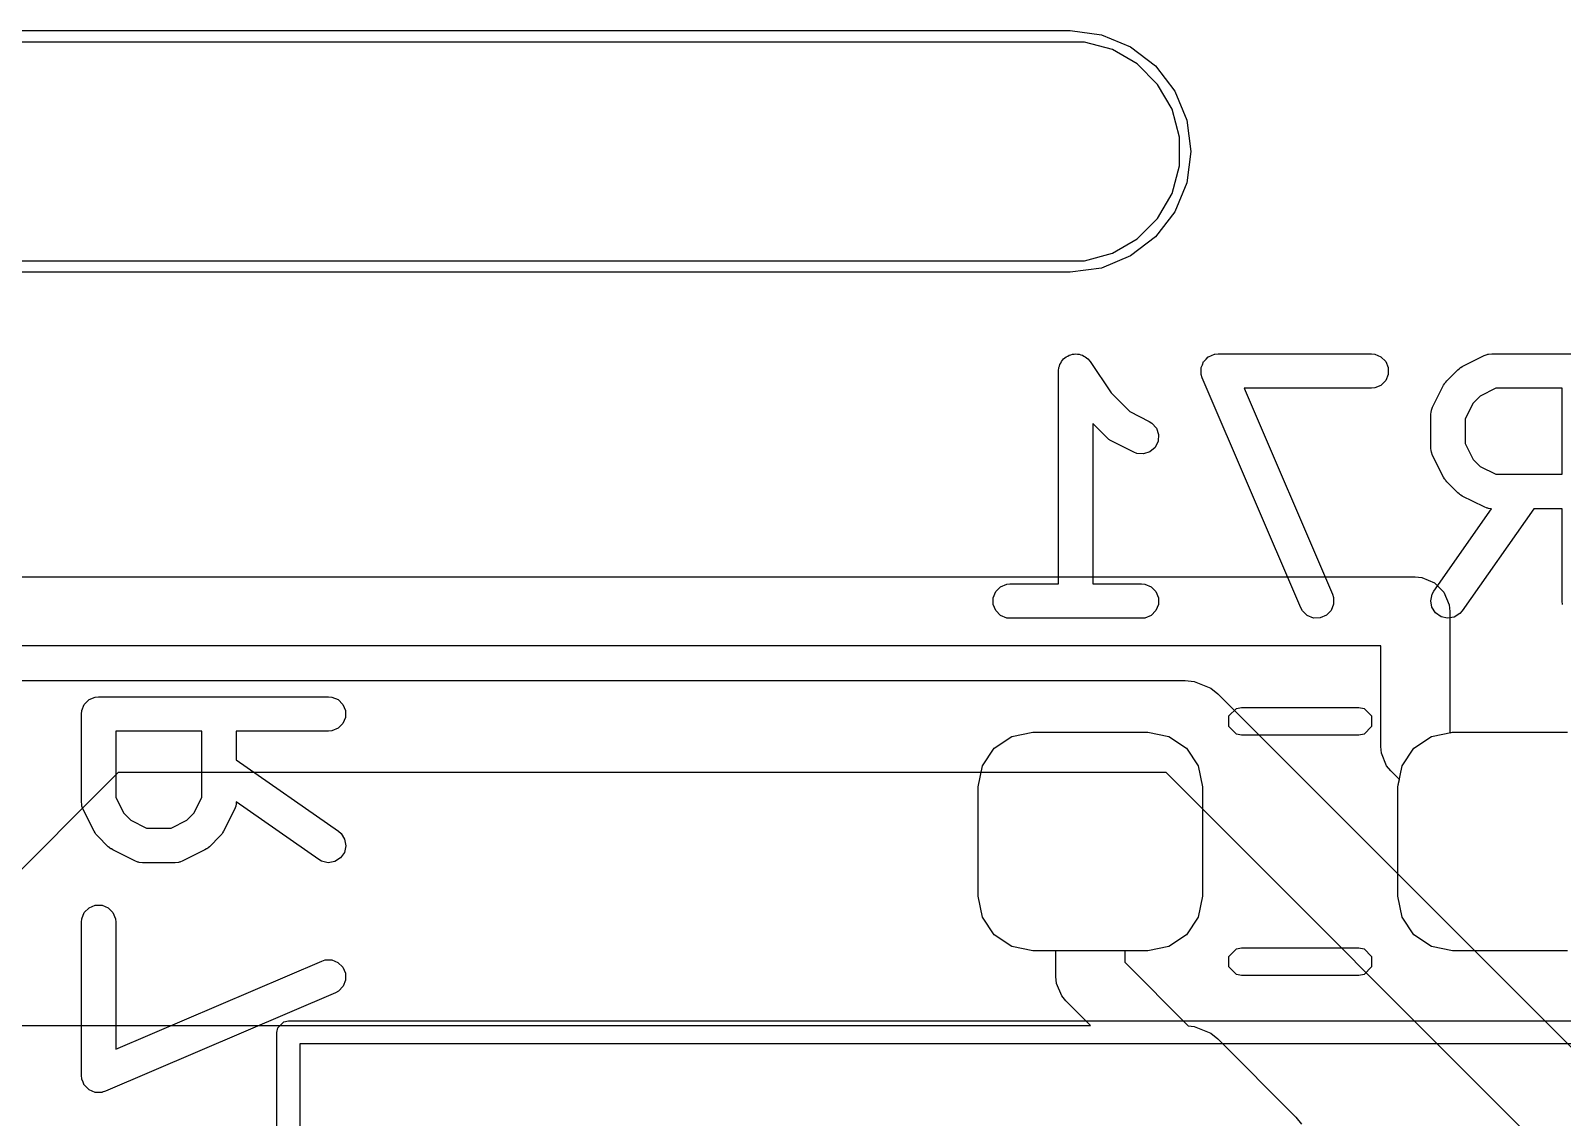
# Model space of a CAD drawing. Header units: inches. Extents: x 1.3 to 5.24, y -7.03 to -1.12.
# Drawn here: x 4.8417 to 5.1039, y -2.1141 to -1.9281 of the extents above; entities that cross this region are included whole.
import ezdxf

# ---------------------------------------------------------------- set-up
doc = ezdxf.new("R2010")
doc.units = ezdxf.units.IN
doc.header["$MEASUREMENT"] = 0
for name, color, linetype, true_color in [('B.Cu', 153, 'CONTINUOUS', 0x4d7fc4), ('B.Mask', 4, 'CONTINUOUS', 0x02ffee), ('B.Paste', 132, 'CONTINUOUS', 0x00c2c2), ('B.Silkscreen', 31, 'CONTINUOUS', 0xe8b2a7), ('Edge.Cuts', 254, 'CONTINUOUS', 0xd0d2cd), ('F.Cu', 13, 'CONTINUOUS', 0xc83434), ('F.Mask', 201, 'CONTINUOUS', 0xd864ff), ('F.Paste', 253, 'CONTINUOUS', 0xb4a09a), ('F.Silkscreen', 41, 'CONTINUOUS', 0xf2eda1), ('In1.Cu', 91, 'CONTINUOUS', 0x7fc87f), ('In2.Cu', 33, 'CONTINUOUS', 0xce7d2c)]:
    doc.layers.add(name, color=color, linetype=linetype, true_color=true_color)

msp = doc.modelspace()

# ---------------------------------------------------------------- linework, layer by layer
at = {"layer": 'B.Cu', "linetype": 'CONTINUOUS'}
for p, q in [((4.38976, -1.92815), (5.01969, -1.92815)), ((5.01969, -1.92815), (5.02503, -1.92885)), ((5.02503, -1.92885), (5.03002, -1.93092)), ((5.01969, -1.93012), (4.38976, -1.93012)), ((5.02215, -1.93012), (5.01969, -1.93012)), ((5.0269, -1.93139), (5.02215, -1.93012)), ((5.03117, -1.93385), (5.0269, -1.93139)), ((5.03002, -1.93092), (5.0343, -1.9342)), ((5.03465, -1.93734), (5.03117, -1.93385)), ((5.0343, -1.9342), (5.03759, -1.93848)), ((5.03711, -1.9416), (5.03465, -1.93734)), ((5.03759, -1.93848), (5.03965, -1.94347)), ((5.03839, -1.94636), (5.03711, -1.9416)), ((5.03965, -1.94347), (5.04035, -1.94882)), ((5.03839, -1.95128), (5.03839, -1.94636)), ((5.04035, -1.94882), (5.03965, -1.95417)), ((5.03711, -1.95604), (5.03839, -1.95128)), ((5.03465, -1.9603), (5.03711, -1.95604)), ((5.03965, -1.95417), (5.03759, -1.95915)), ((5.03117, -1.96378), (5.03465, -1.9603)), ((5.03759, -1.95915), (5.0343, -1.96343)), ((5.0269, -1.96625), (5.03117, -1.96378)), ((5.0343, -1.96343), (5.03002, -1.96672)), ((5.02215, -1.96752), (5.0269, -1.96625)), ((5.03002, -1.96672), (5.02503, -1.96878)), ((4.38976, -1.96752), (5.01969, -1.96752)), ((5.01969, -1.96752), (5.02215, -1.96752)), ((5.02503, -1.96878), (5.01969, -1.96949)), ((5.01969, -1.96949), (4.38976, -1.96949)), ((4.72441, -2.02165), (5.07874, -2.02165)), ((5.07874, -2.02165), (5.07989, -2.02177)), ((5.07989, -2.02177), (5.08202, -2.02265)), ((5.08202, -2.02265), (5.08365, -2.02428)), ((5.08365, -2.02428), (5.08453, -2.02641)), ((5.08453, -2.02641), (5.08465, -2.02756)), ((5.08465, -2.02756), (5.08465, -2.04824)), ((5.07283, -2.03346), (4.72686, -2.03346)), ((5.07283, -2.05069), (5.07283, -2.03346)), ((5.00668, -2.05097), (5.00971, -2.04894)), ((5.00971, -2.04894), (5.01329, -2.04823)), ((5.01329, -2.04823), (5.03297, -2.04823)), ((5.03297, -2.04823), (5.03655, -2.04894)), ((5.03655, -2.04894), (5.03958, -2.05097)), ((5.07295, -2.05184), (5.07283, -2.05069)), ((5.08465, -2.04824), (5.08472, -2.04831)), ((5.08472, -2.04831), (5.08514, -2.04823)), ((5.08514, -2.04823), (5.10482, -2.04823)), ((5.00465, -2.054), (5.00668, -2.05097)), ((5.03958, -2.05097), (5.04161, -2.054)), ((5.07383, -2.05397), (5.07295, -2.05184)), ((5.00394, -2.05758), (5.00465, -2.054)), ((5.04161, -2.054), (5.04232, -2.05758)), ((5.07456, -2.05486), (5.07383, -2.05397)), ((5.07603, -2.05634), (5.07456, -2.05486)), ((5.00394, -2.07628), (5.00394, -2.05758)), ((5.04232, -2.05758), (5.04232, -2.07628)), ((5.07579, -2.05758), (5.07603, -2.05634)), ((5.07579, -2.07628), (5.07579, -2.05758)), ((5.00465, -2.07986), (5.00394, -2.07628)), ((5.04232, -2.07628), (5.04161, -2.07986)), ((5.0765, -2.07986), (5.07579, -2.07628)), ((5.00668, -2.08289), (5.00465, -2.07986)), ((5.04161, -2.07986), (5.03958, -2.08289)), ((5.07853, -2.08289), (5.0765, -2.07986)), ((5.00971, -2.08492), (5.00668, -2.08289)), ((5.03958, -2.08289), (5.03655, -2.08492)), ((5.08156, -2.08492), (5.07853, -2.08289)), ((5.01329, -2.08563), (5.00971, -2.08492)), ((5.01722, -2.08563), (5.01329, -2.08563)), ((5.01722, -2.09006), (5.01722, -2.08563)), ((5.03297, -2.08563), (5.02904, -2.08563)), ((5.02904, -2.08563), (5.02904, -2.08761)), ((5.03655, -2.08492), (5.03297, -2.08563)), ((5.08514, -2.08563), (5.08156, -2.08492)), ((5.10482, -2.08563), (5.08514, -2.08563)), ((5.02904, -2.08761), (5.0399, -2.09848)), ((5.01734, -2.09121), (5.01722, -2.09006)), ((5.01822, -2.09334), (5.01734, -2.09121)), ((5.01895, -2.09423), (5.01822, -2.09334)), ((5.02314, -2.09843), (5.01895, -2.09423)), ((4.73925, -2.09843), (5.02314, -2.09843)), ((5.0399, -2.09848), (5.04091, -2.09858)), ((5.04091, -2.09858), (5.04374, -2.09975)), ((5.04374, -2.09975), (5.04494, -2.10073)), ((5.04494, -2.10073), (5.05832, -2.11412)), ((5.05832, -2.11412), (5.0593, -2.11531))]:
    msp.add_line(p, q, dxfattribs=at)
at = {"layer": 'B.Mask', "linetype": 'CONTINUOUS'}
for p, q in [((4.38976, -1.92815), (5.01969, -1.92815)), ((5.01969, -1.92815), (5.02503, -1.92885)), ((5.02503, -1.92885), (5.03002, -1.93092)), ((5.01969, -1.93012), (4.38976, -1.93012)), ((5.02215, -1.93012), (5.01969, -1.93012)), ((5.0269, -1.93139), (5.02215, -1.93012)), ((5.03117, -1.93385), (5.0269, -1.93139)), ((5.03002, -1.93092), (5.0343, -1.9342)), ((5.03465, -1.93734), (5.03117, -1.93385)), ((5.0343, -1.9342), (5.03759, -1.93848)), ((5.03711, -1.9416), (5.03465, -1.93734)), ((5.03759, -1.93848), (5.03965, -1.94347)), ((5.03839, -1.94636), (5.03711, -1.9416)), ((5.03965, -1.94347), (5.04035, -1.94882)), ((5.03839, -1.95128), (5.03839, -1.94636)), ((5.04035, -1.94882), (5.03965, -1.95417)), ((5.03711, -1.95604), (5.03839, -1.95128)), ((5.03465, -1.9603), (5.03711, -1.95604)), ((5.03965, -1.95417), (5.03759, -1.95915)), ((5.03117, -1.96378), (5.03465, -1.9603)), ((5.03759, -1.95915), (5.0343, -1.96343)), ((5.0269, -1.96625), (5.03117, -1.96378)), ((5.0343, -1.96343), (5.03002, -1.96672)), ((5.02215, -1.96752), (5.0269, -1.96625)), ((5.03002, -1.96672), (5.02503, -1.96878)), ((4.38976, -1.96752), (5.01969, -1.96752)), ((5.01969, -1.96752), (5.02215, -1.96752)), ((5.02503, -1.96878), (5.01969, -1.96949)), ((5.01969, -1.96949), (4.38976, -1.96949)), ((5.00668, -2.05097), (5.00971, -2.04894)), ((5.00971, -2.04894), (5.01329, -2.04823)), ((5.01329, -2.04823), (5.03297, -2.04823)), ((5.03297, -2.04823), (5.03655, -2.04894)), ((5.03655, -2.04894), (5.03958, -2.05097)), ((5.07853, -2.05097), (5.08156, -2.04894)), ((5.08156, -2.04894), (5.08514, -2.04823)), ((5.08514, -2.04823), (5.10482, -2.04823)), ((5.00465, -2.054), (5.00668, -2.05097)), ((5.03958, -2.05097), (5.04161, -2.054)), ((5.0765, -2.054), (5.07853, -2.05097)), ((5.00394, -2.05758), (5.00465, -2.054)), ((5.04161, -2.054), (5.04232, -2.05758)), ((5.07579, -2.05758), (5.0765, -2.054)), ((5.00394, -2.07628), (5.00394, -2.05758)), ((5.04232, -2.05758), (5.04232, -2.07628)), ((5.07579, -2.07628), (5.07579, -2.05758)), ((5.00465, -2.07986), (5.00394, -2.07628)), ((5.04232, -2.07628), (5.04161, -2.07986)), ((5.0765, -2.07986), (5.07579, -2.07628)), ((5.00668, -2.08289), (5.00465, -2.07986)), ((5.04161, -2.07986), (5.03958, -2.08289)), ((5.07853, -2.08289), (5.0765, -2.07986)), ((5.00971, -2.08492), (5.00668, -2.08289)), ((5.03958, -2.08289), (5.03655, -2.08492)), ((5.08156, -2.08492), (5.07853, -2.08289)), ((5.01329, -2.08563), (5.00971, -2.08492)), ((5.03297, -2.08563), (5.01329, -2.08563)), ((5.03655, -2.08492), (5.03297, -2.08563)), ((5.08514, -2.08563), (5.08156, -2.08492)), ((5.10482, -2.08563), (5.08514, -2.08563))]:
    msp.add_line(p, q, dxfattribs=at)
at = {"layer": 'B.Paste', "linetype": 'CONTINUOUS'}
for p, q in [((4.38976, -1.92815), (5.01969, -1.92815)), ((5.01969, -1.92815), (5.02503, -1.92885)), ((5.02503, -1.92885), (5.03002, -1.93092)), ((5.01969, -1.93012), (4.38976, -1.93012)), ((5.02215, -1.93012), (5.01969, -1.93012)), ((5.0269, -1.93139), (5.02215, -1.93012)), ((5.03117, -1.93385), (5.0269, -1.93139)), ((5.03002, -1.93092), (5.0343, -1.9342)), ((5.03465, -1.93734), (5.03117, -1.93385)), ((5.0343, -1.9342), (5.03759, -1.93848)), ((5.03711, -1.9416), (5.03465, -1.93734)), ((5.03759, -1.93848), (5.03965, -1.94347)), ((5.03839, -1.94636), (5.03711, -1.9416)), ((5.03965, -1.94347), (5.04035, -1.94882)), ((5.03839, -1.95128), (5.03839, -1.94636)), ((5.04035, -1.94882), (5.03965, -1.95417)), ((5.03711, -1.95604), (5.03839, -1.95128)), ((5.03465, -1.9603), (5.03711, -1.95604)), ((5.03965, -1.95417), (5.03759, -1.95915)), ((5.03117, -1.96378), (5.03465, -1.9603)), ((5.03759, -1.95915), (5.0343, -1.96343)), ((5.0269, -1.96625), (5.03117, -1.96378)), ((5.0343, -1.96343), (5.03002, -1.96672)), ((5.02215, -1.96752), (5.0269, -1.96625)), ((5.03002, -1.96672), (5.02503, -1.96878)), ((4.38976, -1.96752), (5.01969, -1.96752)), ((5.01969, -1.96752), (5.02215, -1.96752)), ((5.02503, -1.96878), (5.01969, -1.96949)), ((5.01969, -1.96949), (4.38976, -1.96949)), ((5.00668, -2.05097), (5.00971, -2.04894)), ((5.00971, -2.04894), (5.01329, -2.04823)), ((5.01329, -2.04823), (5.03297, -2.04823)), ((5.03297, -2.04823), (5.03655, -2.04894)), ((5.03655, -2.04894), (5.03958, -2.05097)), ((5.07853, -2.05097), (5.08156, -2.04894)), ((5.08156, -2.04894), (5.08514, -2.04823)), ((5.08514, -2.04823), (5.10482, -2.04823)), ((5.00465, -2.054), (5.00668, -2.05097)), ((5.03958, -2.05097), (5.04161, -2.054)), ((5.0765, -2.054), (5.07853, -2.05097)), ((5.00394, -2.05758), (5.00465, -2.054)), ((5.04161, -2.054), (5.04232, -2.05758)), ((5.07579, -2.05758), (5.0765, -2.054)), ((5.00394, -2.07628), (5.00394, -2.05758)), ((5.04232, -2.05758), (5.04232, -2.07628)), ((5.07579, -2.07628), (5.07579, -2.05758)), ((5.00465, -2.07986), (5.00394, -2.07628)), ((5.04232, -2.07628), (5.04161, -2.07986)), ((5.0765, -2.07986), (5.07579, -2.07628)), ((5.00668, -2.08289), (5.00465, -2.07986)), ((5.04161, -2.07986), (5.03958, -2.08289)), ((5.07853, -2.08289), (5.0765, -2.07986)), ((5.00971, -2.08492), (5.00668, -2.08289)), ((5.03958, -2.08289), (5.03655, -2.08492)), ((5.08156, -2.08492), (5.07853, -2.08289)), ((5.01329, -2.08563), (5.00971, -2.08492)), ((5.03297, -2.08563), (5.01329, -2.08563)), ((5.03655, -2.08492), (5.03297, -2.08563)), ((5.08514, -2.08563), (5.08156, -2.08492)), ((5.10482, -2.08563), (5.08514, -2.08563))]:
    msp.add_line(p, q, dxfattribs=at)
at = {"layer": 'B.Silkscreen', "linetype": 'CONTINUOUS'}
for p, q in [((4.38976, -1.92815), (5.01969, -1.92815)), ((5.01969, -1.92815), (5.02503, -1.92885)), ((5.02503, -1.92885), (5.03002, -1.93092)), ((5.01969, -1.93012), (4.38976, -1.93012)), ((5.02215, -1.93012), (5.01969, -1.93012)), ((5.0269, -1.93139), (5.02215, -1.93012)), ((5.03117, -1.93385), (5.0269, -1.93139)), ((5.03002, -1.93092), (5.0343, -1.9342)), ((5.03465, -1.93734), (5.03117, -1.93385)), ((5.0343, -1.9342), (5.03759, -1.93848)), ((5.03711, -1.9416), (5.03465, -1.93734)), ((5.03759, -1.93848), (5.03965, -1.94347)), ((5.03839, -1.94636), (5.03711, -1.9416)), ((5.03965, -1.94347), (5.04035, -1.94882)), ((5.03839, -1.95128), (5.03839, -1.94636)), ((5.04035, -1.94882), (5.03965, -1.95417)), ((5.03711, -1.95604), (5.03839, -1.95128)), ((5.03465, -1.9603), (5.03711, -1.95604)), ((5.03965, -1.95417), (5.03759, -1.95915)), ((5.03117, -1.96378), (5.03465, -1.9603)), ((5.03759, -1.95915), (5.0343, -1.96343)), ((5.0269, -1.96625), (5.03117, -1.96378)), ((5.0343, -1.96343), (5.03002, -1.96672)), ((5.02215, -1.96752), (5.0269, -1.96625)), ((5.03002, -1.96672), (5.02503, -1.96878)), ((4.38976, -1.96752), (5.01969, -1.96752)), ((5.01969, -1.96752), (5.02215, -1.96752)), ((5.02503, -1.96878), (5.01969, -1.96949)), ((5.01969, -1.96949), (4.38976, -1.96949)), ((5.0179, -1.98528), (5.01806, -1.98504)), ((5.01806, -1.98504), (5.01817, -1.98477)), ((5.01817, -1.98477), (5.01837, -1.98456)), ((5.01837, -1.98456), (5.01854, -1.98432)), ((5.01854, -1.98432), (5.01878, -1.98416)), ((5.01878, -1.98416), (5.01898, -1.98396)), ((5.01898, -1.98396), (5.01925, -1.98384)), ((5.01925, -1.98384), (5.0195, -1.98368)), ((5.0195, -1.98368), (5.01978, -1.98362)), ((5.01978, -1.98362), (5.02005, -1.98351)), ((5.02005, -1.98351), (5.02034, -1.98351)), ((5.02034, -1.98351), (5.02063, -1.98346)), ((5.02063, -1.98346), (5.02091, -1.98351)), ((5.02091, -1.98351), (5.0212, -1.98351)), ((5.0212, -1.98351), (5.02147, -1.98363)), ((5.02147, -1.98363), (5.02176, -1.98368)), ((5.02176, -1.98368), (5.022, -1.98384)), ((5.022, -1.98384), (5.02226, -1.98396)), ((5.02226, -1.98396), (5.02247, -1.98416)), ((5.02247, -1.98416), (5.02271, -1.98432)), ((5.02271, -1.98432), (5.02308, -1.98477)), ((5.02308, -1.98477), (5.02308, -1.98477)), ((5.02308, -1.98477), (5.02308, -1.98477)), ((5.02308, -1.98477), (5.02308, -1.98477)), ((5.02308, -1.98477), (5.02667, -1.99015)), ((5.04231, -1.98532), (5.04252, -1.9848)), ((5.04252, -1.9848), (5.04253, -1.98479)), ((5.04253, -1.98479), (5.04254, -1.98477)), ((5.04254, -1.98477), (5.04293, -1.98438)), ((5.04293, -1.98438), (5.04332, -1.98398)), ((5.04332, -1.98398), (5.04334, -1.98397)), ((5.04334, -1.98397), (5.04335, -1.98396)), ((5.04335, -1.98396), (5.04387, -1.98374)), ((5.04387, -1.98374), (5.04438, -1.98352)), ((5.04438, -1.98352), (5.0444, -1.98352)), ((5.0444, -1.98352), (5.04442, -1.98351)), ((5.04442, -1.98351), (5.04499, -1.98346)), ((5.04499, -1.98346), (5.07124, -1.98346)), ((5.07124, -1.98346), (5.07182, -1.98351)), ((5.07182, -1.98351), (5.07288, -1.98396)), ((5.07288, -1.98396), (5.0737, -1.98477)), ((5.0737, -1.98477), (5.07414, -1.98583)), ((5.08679, -1.98564), (5.09054, -1.98377)), ((5.09054, -1.98377), (5.09108, -1.98356)), ((5.09108, -1.98356), (5.09119, -1.98355)), ((5.09119, -1.98355), (5.09129, -1.98351)), ((5.09129, -1.98351), (5.09186, -1.98346)), ((5.09186, -1.98346), (5.10686, -1.98346)), ((5.01767, -1.9864), (5.01773, -1.98583)), ((5.01767, -1.98641), (5.01767, -1.9864)), ((5.01767, -2.02283), (5.01767, -1.98641)), ((5.01767, -1.98641), (5.01767, -1.98641)), ((5.01767, -1.98641), (5.01767, -1.98641)), ((5.01773, -1.98583), (5.01784, -1.98556)), ((5.01784, -1.98556), (5.0179, -1.98528)), ((5.04209, -1.98587), (5.0421, -1.98585)), ((5.0421, -1.98643), (5.04209, -1.98587)), ((5.0421, -1.98583), (5.04231, -1.98532)), ((5.0421, -1.98585), (5.0421, -1.98583)), ((5.0421, -1.98699), (5.0421, -1.98643)), ((5.04211, -1.987), (5.0421, -1.98699)), ((5.04211, -1.98702), (5.04211, -1.987)), ((5.04228, -1.98757), (5.04211, -1.98702)), ((5.05915, -2.02694), (5.04228, -1.98757)), ((5.07414, -1.98699), (5.0737, -1.98805)), ((5.07414, -1.98583), (5.07414, -1.98699)), ((5.08415, -1.98807), (5.08603, -1.9862)), ((5.08603, -1.9862), (5.08625, -1.98601)), ((5.08625, -1.98601), (5.0863, -1.98595)), ((5.0863, -1.98595), (5.08639, -1.9859)), ((5.08639, -1.9859), (5.08647, -1.98583)), ((5.08647, -1.98583), (5.08655, -1.9858)), ((5.08655, -1.9858), (5.08679, -1.98564)), ((5.02667, -1.99015), (5.02987, -1.99336)), ((5.07124, -1.98936), (5.04947, -1.98936)), ((5.04947, -1.98936), (5.06458, -2.02462)), ((5.07182, -1.98931), (5.07124, -1.98936)), ((5.07288, -1.98887), (5.07182, -1.98931)), ((5.0737, -1.98805), (5.07288, -1.98887)), ((5.08172, -1.99259), (5.0836, -1.98884)), ((5.0836, -1.98884), (5.08375, -1.98859)), ((5.08375, -1.98859), (5.08378, -1.98852)), ((5.08378, -1.98852), (5.08385, -1.98844)), ((5.08385, -1.98844), (5.08391, -1.98835)), ((5.08391, -1.98835), (5.08397, -1.9883)), ((5.08397, -1.9883), (5.08415, -1.98807)), ((5.09256, -1.98936), (5.08986, -1.99071)), ((5.10391, -1.98936), (5.09256, -1.98936)), ((5.10391, -2.00408), (5.10391, -1.98936)), ((5.08152, -1.99313), (5.08172, -1.99259)), ((5.08867, -1.99191), (5.08732, -1.99461)), ((5.08986, -1.99071), (5.08867, -1.99191)), ((5.02603, -1.99787), (5.02358, -1.99541)), ((5.02358, -1.99541), (5.02358, -2.02283)), ((5.02987, -1.99336), (5.03319, -1.99502)), ((5.03319, -1.99502), (5.03368, -1.99533)), ((5.03368, -1.99533), (5.03444, -1.9962)), ((5.08141, -1.99391), (5.08147, -1.99333)), ((5.08141, -1.99953), (5.08141, -1.99391)), ((5.08147, -1.99333), (5.08151, -1.99324)), ((5.08151, -1.99324), (5.08152, -1.99313)), ((5.08732, -1.99461), (5.08732, -1.99884)), ((5.02626, -1.99806), (5.02603, -1.99787)), ((5.02631, -1.99812), (5.02626, -1.99806)), ((5.0264, -1.99817), (5.02631, -1.99812)), ((5.02648, -1.99824), (5.0264, -1.99817)), ((5.02655, -1.99827), (5.02648, -1.99824)), ((5.03444, -1.9962), (5.0348, -1.99729)), ((5.0348, -1.99729), (5.03472, -1.99844)), ((5.0268, -1.99843), (5.02655, -1.99827)), ((5.03055, -2.0003), (5.0268, -1.99843)), ((5.03109, -2.00051), (5.03055, -2.0003)), ((5.03224, -2.00059), (5.03109, -2.00051)), ((5.03333, -2.00022), (5.03224, -2.00059)), ((5.0342, -1.99947), (5.03333, -2.00022)), ((5.03472, -1.99844), (5.0342, -1.99947)), ((5.08147, -2.00011), (5.08141, -1.99953)), ((5.08151, -2.00021), (5.08147, -2.00011)), ((5.08152, -2.00031), (5.08151, -2.00021)), ((5.08172, -2.00085), (5.08152, -2.00031)), ((5.0836, -2.0046), (5.08172, -2.00085)), ((5.08732, -1.99884), (5.08867, -2.00153)), ((5.08867, -2.00153), (5.08986, -2.00273)), ((5.08986, -2.00273), (5.09256, -2.00408)), ((5.08375, -2.00485), (5.0836, -2.0046)), ((5.08378, -2.00492), (5.08375, -2.00485)), ((5.08385, -2.005), (5.08378, -2.00492)), ((5.08391, -2.00509), (5.08385, -2.005)), ((5.08397, -2.00514), (5.08391, -2.00509)), ((5.08415, -2.00537), (5.08397, -2.00514)), ((5.08603, -2.00725), (5.08415, -2.00537)), ((5.09256, -2.00408), (5.10391, -2.00408)), ((5.08625, -2.00743), (5.08603, -2.00725)), ((5.0863, -2.00749), (5.08625, -2.00743)), ((5.08639, -2.00755), (5.0863, -2.00749)), ((5.08647, -2.00761), (5.08639, -2.00755)), ((5.08655, -2.00764), (5.08647, -2.00761)), ((5.08679, -2.0078), (5.08655, -2.00764)), ((5.09054, -2.00967), (5.08679, -2.0078)), ((5.08195, -2.02409), (5.09182, -2.00998)), ((5.09903, -2.00999), (5.08678, -2.02747)), ((5.09108, -2.00988), (5.09054, -2.00967)), ((5.09119, -2.00989), (5.09108, -2.00988)), ((5.09129, -2.00993), (5.09119, -2.00989)), ((5.09182, -2.00998), (5.09129, -2.00993)), ((5.10391, -2.00999), (5.09903, -2.00999)), ((5.10391, -2.02578), (5.10391, -2.00999)), ((5.00648, -2.0252), (5.00692, -2.02414)), ((5.00692, -2.02414), (5.00773, -2.02333)), ((5.00773, -2.02333), (5.0088, -2.02288)), ((5.0088, -2.02288), (5.00937, -2.02283)), ((5.00937, -2.02283), (5.01767, -2.02283)), ((5.02358, -2.02283), (5.03187, -2.02283)), ((5.03187, -2.02283), (5.03245, -2.02288)), ((5.03245, -2.02288), (5.03351, -2.02333)), ((5.03351, -2.02333), (5.03433, -2.02414)), ((5.03433, -2.02414), (5.03477, -2.0252)), ((5.08166, -2.02459), (5.08195, -2.02409)), ((5.00648, -2.02636), (5.00648, -2.0252)), ((5.00692, -2.02742), (5.00648, -2.02636)), ((5.03477, -2.02636), (5.03433, -2.02742)), ((5.03477, -2.0252), (5.03477, -2.02636)), ((5.05943, -2.02745), (5.05915, -2.02694)), ((5.06477, -2.02632), (5.06434, -2.02739)), ((5.06458, -2.02462), (5.06476, -2.02517)), ((5.06476, -2.02517), (5.06477, -2.02632)), ((5.08141, -2.02572), (5.08166, -2.02459)), ((5.08161, -2.02685), (5.08141, -2.02572)), ((5.08223, -2.02782), (5.08161, -2.02685)), ((5.10397, -2.02636), (5.10391, -2.02578)), ((5.00773, -2.02824), (5.00692, -2.02742)), ((5.0088, -2.02868), (5.00773, -2.02824)), ((5.00937, -2.02873), (5.0088, -2.02868)), ((5.03187, -2.02873), (5.00937, -2.02873)), ((5.03245, -2.02868), (5.03187, -2.02873)), ((5.03351, -2.02824), (5.03245, -2.02868)), ((5.03433, -2.02742), (5.03351, -2.02824)), ((5.06026, -2.02826), (5.05943, -2.02745)), ((5.06133, -2.02868), (5.06026, -2.02826)), ((5.06248, -2.02867), (5.06133, -2.02868)), ((5.06354, -2.02822), (5.06248, -2.02867)), ((5.06434, -2.02739), (5.06354, -2.02822)), ((5.08318, -2.02848), (5.08223, -2.02782)), ((5.0843, -2.02873), (5.08318, -2.02848)), ((5.08543, -2.02853), (5.0843, -2.02873)), ((5.08641, -2.02791), (5.08543, -2.02853)), ((5.08678, -2.02747), (5.08641, -2.02791)), ((4.85088, -2.04347), (4.8517, -2.04265)), ((4.8517, -2.04265), (4.85276, -2.04221)), ((4.85276, -2.04221), (4.85334, -2.04215)), ((4.85334, -2.04215), (4.89271, -2.04215)), ((4.89271, -2.04215), (4.89329, -2.04221)), ((4.89329, -2.04221), (4.89435, -2.04265)), ((4.89435, -2.04265), (4.89516, -2.04347)), ((4.85039, -2.04511), (4.85044, -2.04453)), ((4.85039, -2.0601), (4.85039, -2.04511)), ((4.85044, -2.04453), (4.85088, -2.04347)), ((4.89516, -2.04347), (4.89561, -2.04453)), ((4.89561, -2.04453), (4.89561, -2.04568)), ((5.04684, -2.04545), (5.04812, -2.04418)), ((5.04684, -2.04726), (5.04684, -2.04545)), ((5.04812, -2.04418), (5.04903, -2.044)), ((5.04903, -2.044), (5.06908, -2.044)), ((5.06908, -2.044), (5.06999, -2.04418)), ((5.06999, -2.04418), (5.07127, -2.04545)), ((5.07127, -2.04545), (5.07127, -2.04726)), ((4.87101, -2.04806), (4.85629, -2.04806)), ((4.85629, -2.04806), (4.85629, -2.05941)), ((4.87101, -2.05941), (4.87101, -2.04806)), ((4.89271, -2.04806), (4.87691, -2.04806)), ((4.87691, -2.04806), (4.87691, -2.05294)), ((4.89329, -2.048), (4.89271, -2.04806)), ((4.89435, -2.04756), (4.89329, -2.048)), ((4.89516, -2.04675), (4.89435, -2.04756)), ((4.89561, -2.04568), (4.89516, -2.04675)), ((5.04812, -2.04854), (5.04684, -2.04726)), ((5.07127, -2.04726), (5.06999, -2.04854)), ((5.04903, -2.04872), (5.04812, -2.04854)), ((5.06908, -2.04872), (5.04903, -2.04872)), ((5.06999, -2.04854), (5.06908, -2.04872)), ((4.87691, -2.05294), (4.8944, -2.06519)), ((4.85044, -2.06068), (4.85039, -2.0601)), ((4.85048, -2.06078), (4.85044, -2.06068)), ((4.85049, -2.06088), (4.85048, -2.06078)), ((4.8507, -2.06143), (4.85049, -2.06088)), ((4.85629, -2.05941), (4.85764, -2.06211)), ((4.86966, -2.06211), (4.87101, -2.05941)), ((4.87681, -2.06088), (4.8766, -2.06143)), ((4.87682, -2.06078), (4.87681, -2.06088)), ((4.87686, -2.06068), (4.87682, -2.06078)), ((4.87691, -2.06015), (4.87686, -2.06068)), ((4.89102, -2.07002), (4.87691, -2.06015)), ((4.85257, -2.06517), (4.8507, -2.06143)), ((4.85764, -2.06211), (4.85884, -2.0633)), ((4.85884, -2.0633), (4.86154, -2.06465)), ((4.86577, -2.06465), (4.86846, -2.0633)), ((4.86846, -2.0633), (4.86966, -2.06211)), ((4.8766, -2.06143), (4.87473, -2.06517)), ((4.85273, -2.06542), (4.85257, -2.06517)), ((4.85276, -2.06549), (4.85273, -2.06542)), ((4.85283, -2.06558), (4.85276, -2.06549)), ((4.85288, -2.06566), (4.85283, -2.06558)), ((4.85294, -2.06572), (4.85288, -2.06566)), ((4.85313, -2.06594), (4.85294, -2.06572)), ((4.855, -2.06782), (4.85313, -2.06594)), ((4.86154, -2.06465), (4.86577, -2.06465)), ((4.87417, -2.06594), (4.8723, -2.06782)), ((4.87436, -2.06572), (4.87417, -2.06594)), ((4.87442, -2.06566), (4.87436, -2.06572)), ((4.87448, -2.06558), (4.87442, -2.06566)), ((4.87454, -2.06549), (4.87448, -2.06558)), ((4.87457, -2.06542), (4.87454, -2.06549)), ((4.87473, -2.06517), (4.87457, -2.06542)), ((4.8944, -2.06519), (4.89484, -2.06556)), ((4.89484, -2.06556), (4.89546, -2.06653)), ((4.85523, -2.068), (4.855, -2.06782)), ((4.85528, -2.06806), (4.85523, -2.068)), ((4.85537, -2.06812), (4.85528, -2.06806)), ((4.85545, -2.06818), (4.85537, -2.06812)), ((4.85552, -2.06821), (4.85545, -2.06818)), ((4.85577, -2.06837), (4.85552, -2.06821)), ((4.85952, -2.07025), (4.85577, -2.06837)), ((4.87153, -2.06837), (4.86778, -2.07025)), ((4.87178, -2.06821), (4.87153, -2.06837)), ((4.87185, -2.06818), (4.87178, -2.06821)), ((4.87193, -2.06812), (4.87185, -2.06818)), ((4.87202, -2.06806), (4.87193, -2.06812)), ((4.87207, -2.068), (4.87202, -2.06806)), ((4.8723, -2.06782), (4.87207, -2.068)), ((4.89541, -2.06879), (4.89475, -2.06974)), ((4.89566, -2.06767), (4.89541, -2.06879)), ((4.89546, -2.06653), (4.89566, -2.06767)), ((4.86006, -2.07045), (4.85952, -2.07025)), ((4.86016, -2.07046), (4.86006, -2.07045)), ((4.86026, -2.0705), (4.86016, -2.07046)), ((4.86084, -2.07056), (4.86026, -2.0705)), ((4.86646, -2.07056), (4.86084, -2.07056)), ((4.86704, -2.0705), (4.86646, -2.07056)), ((4.86714, -2.07046), (4.86704, -2.0705)), ((4.86724, -2.07045), (4.86714, -2.07046)), ((4.86778, -2.07025), (4.86724, -2.07045)), ((4.89152, -2.07031), (4.89102, -2.07002)), ((4.89265, -2.07056), (4.89152, -2.07031)), ((4.89378, -2.07036), (4.89265, -2.07056)), ((4.89475, -2.06974), (4.89378, -2.07036)), ((4.85044, -2.08015), (4.85088, -2.07909)), ((4.85088, -2.07909), (4.8517, -2.07827)), ((4.8517, -2.07827), (4.85276, -2.07783)), ((4.85276, -2.07783), (4.85392, -2.07783)), ((4.85392, -2.07783), (4.85498, -2.07827)), ((4.85498, -2.07827), (4.85579, -2.07909)), ((4.85579, -2.07909), (4.85624, -2.08015)), ((4.85039, -2.08073), (4.85044, -2.08015)), ((4.85039, -2.10697), (4.85039, -2.08073)), ((4.85624, -2.08015), (4.85629, -2.08073)), ((4.85629, -2.08073), (4.85629, -2.1025)), ((4.85629, -2.1025), (4.89155, -2.08739)), ((4.89155, -2.08739), (4.8921, -2.08721)), ((4.8921, -2.08721), (4.89325, -2.0872)), ((4.89325, -2.0872), (4.89432, -2.08763)), ((5.04684, -2.0866), (5.04812, -2.08532)), ((5.04684, -2.0884), (5.04684, -2.0866)), ((5.04812, -2.08532), (5.04903, -2.08514)), ((5.04903, -2.08514), (5.06908, -2.08514)), ((5.06908, -2.08514), (5.06999, -2.08532)), ((5.06999, -2.08532), (5.07127, -2.0866)), ((5.07127, -2.0866), (5.07127, -2.0884)), ((4.89432, -2.08763), (4.89514, -2.08843)), ((4.89514, -2.08843), (4.8956, -2.08949)), ((4.8956, -2.08949), (4.89561, -2.09064)), ((5.04812, -2.08968), (5.04684, -2.0884)), ((5.04903, -2.08986), (5.04812, -2.08968)), ((5.06908, -2.08986), (5.04903, -2.08986)), ((5.06999, -2.08968), (5.06908, -2.08986)), ((5.07127, -2.0884), (5.06999, -2.08968)), ((4.89438, -2.09254), (4.89387, -2.09282)), ((4.89518, -2.09171), (4.89438, -2.09254)), ((4.89561, -2.09064), (4.89518, -2.09171)), ((4.89387, -2.09282), (4.8545, -2.10969)), ((4.85044, -2.10755), (4.85039, -2.10697)), ((4.85045, -2.10757), (4.85044, -2.10755)), ((4.85045, -2.10759), (4.85045, -2.10757)), ((4.85067, -2.1081), (4.85045, -2.10759)), ((4.85088, -2.10861), (4.85067, -2.1081)), ((4.8509, -2.10863), (4.85088, -2.10861)), ((4.8509, -2.10864), (4.8509, -2.10863)), ((4.8513, -2.10903), (4.8509, -2.10864)), ((4.8517, -2.10943), (4.8513, -2.10903)), ((4.85172, -2.10944), (4.8517, -2.10943)), ((4.85173, -2.10945), (4.85172, -2.10944)), ((4.85225, -2.10966), (4.85173, -2.10945)), ((4.85276, -2.10987), (4.85225, -2.10966)), ((4.85278, -2.10987), (4.85276, -2.10987)), ((4.8528, -2.10988), (4.85278, -2.10987)), ((4.85336, -2.10987), (4.8528, -2.10988)), ((4.85392, -2.10987), (4.85336, -2.10987)), ((4.85393, -2.10986), (4.85392, -2.10987)), ((4.85395, -2.10986), (4.85393, -2.10986)), ((4.8545, -2.10969), (4.85395, -2.10986))]:
    msp.add_line(p, q, dxfattribs=at)
at = {"layer": 'Edge.Cuts', "linetype": 'CONTINUOUS'}
for p, q in [((4.38976, -1.92815), (5.01969, -1.92815)), ((5.01969, -1.92815), (5.02503, -1.92885)), ((5.02503, -1.92885), (5.03002, -1.93092)), ((5.01969, -1.93012), (4.38976, -1.93012)), ((5.02215, -1.93012), (5.01969, -1.93012)), ((5.0269, -1.93139), (5.02215, -1.93012)), ((5.03117, -1.93385), (5.0269, -1.93139)), ((5.03002, -1.93092), (5.0343, -1.9342)), ((5.03465, -1.93734), (5.03117, -1.93385)), ((5.0343, -1.9342), (5.03759, -1.93848)), ((5.03711, -1.9416), (5.03465, -1.93734)), ((5.03759, -1.93848), (5.03965, -1.94347)), ((5.03839, -1.94636), (5.03711, -1.9416)), ((5.03965, -1.94347), (5.04035, -1.94882)), ((5.03839, -1.95128), (5.03839, -1.94636)), ((5.04035, -1.94882), (5.03965, -1.95417)), ((5.03711, -1.95604), (5.03839, -1.95128)), ((5.03465, -1.9603), (5.03711, -1.95604)), ((5.03965, -1.95417), (5.03759, -1.95915)), ((5.03117, -1.96378), (5.03465, -1.9603)), ((5.03759, -1.95915), (5.0343, -1.96343)), ((5.0269, -1.96625), (5.03117, -1.96378)), ((5.0343, -1.96343), (5.03002, -1.96672)), ((5.02215, -1.96752), (5.0269, -1.96625)), ((5.03002, -1.96672), (5.02503, -1.96878)), ((4.38976, -1.96752), (5.01969, -1.96752)), ((5.01969, -1.96752), (5.02215, -1.96752)), ((5.02503, -1.96878), (5.01969, -1.96949)), ((5.01969, -1.96949), (4.38976, -1.96949))]:
    msp.add_line(p, q, dxfattribs=at)
at = {"layer": 'F.Cu', "linetype": 'CONTINUOUS'}
for p, q in [((4.38976, -1.92815), (5.01969, -1.92815)), ((5.01969, -1.92815), (5.02503, -1.92885)), ((5.02503, -1.92885), (5.03002, -1.93092)), ((5.01969, -1.93012), (4.38976, -1.93012)), ((5.02215, -1.93012), (5.01969, -1.93012)), ((5.0269, -1.93139), (5.02215, -1.93012)), ((5.03117, -1.93385), (5.0269, -1.93139)), ((5.03002, -1.93092), (5.0343, -1.9342)), ((5.03465, -1.93734), (5.03117, -1.93385)), ((5.0343, -1.9342), (5.03759, -1.93848)), ((5.03711, -1.9416), (5.03465, -1.93734)), ((5.03759, -1.93848), (5.03965, -1.94347)), ((5.03839, -1.94636), (5.03711, -1.9416)), ((5.03965, -1.94347), (5.04035, -1.94882)), ((5.03839, -1.95128), (5.03839, -1.94636)), ((5.04035, -1.94882), (5.03965, -1.95417)), ((5.03711, -1.95604), (5.03839, -1.95128)), ((5.03465, -1.9603), (5.03711, -1.95604)), ((5.03965, -1.95417), (5.03759, -1.95915)), ((5.03117, -1.96378), (5.03465, -1.9603)), ((5.03759, -1.95915), (5.0343, -1.96343)), ((5.0269, -1.96625), (5.03117, -1.96378)), ((5.0343, -1.96343), (5.03002, -1.96672)), ((5.02215, -1.96752), (5.0269, -1.96625)), ((5.03002, -1.96672), (5.02503, -1.96878)), ((4.38976, -1.96752), (5.01969, -1.96752)), ((5.01969, -1.96752), (5.02215, -1.96752)), ((5.02503, -1.96878), (5.01969, -1.96949)), ((5.01969, -1.96949), (4.38976, -1.96949)), ((4.49688, -2.03937), (4.85344, -2.03937)), ((4.85344, -2.03937), (5.03937, -2.03937)), ((5.03937, -2.03937), (5.04091, -2.03952)), ((5.04091, -2.03952), (5.04374, -2.0407)), ((5.04374, -2.0407), (5.04494, -2.04168)), ((5.04494, -2.04168), (5.12368, -2.12042)), ((4.85671, -2.05512), (4.79035, -2.12147)), ((5.03611, -2.05512), (4.85671, -2.05512)), ((5.11024, -2.12925), (5.03611, -2.05512))]:
    msp.add_line(p, q, dxfattribs=at)
at = {"layer": 'F.Mask', "linetype": 'CONTINUOUS'}
for p, q in [((4.38976, -1.92815), (5.01969, -1.92815)), ((5.01969, -1.92815), (5.02503, -1.92885)), ((5.02503, -1.92885), (5.03002, -1.93092)), ((5.01969, -1.93012), (4.38976, -1.93012)), ((5.02215, -1.93012), (5.01969, -1.93012)), ((5.0269, -1.93139), (5.02215, -1.93012)), ((5.03117, -1.93385), (5.0269, -1.93139)), ((5.03002, -1.93092), (5.0343, -1.9342)), ((5.03465, -1.93734), (5.03117, -1.93385)), ((5.0343, -1.9342), (5.03759, -1.93848)), ((5.03711, -1.9416), (5.03465, -1.93734)), ((5.03759, -1.93848), (5.03965, -1.94347)), ((5.03839, -1.94636), (5.03711, -1.9416)), ((5.03965, -1.94347), (5.04035, -1.94882)), ((5.03839, -1.95128), (5.03839, -1.94636)), ((5.04035, -1.94882), (5.03965, -1.95417)), ((5.03711, -1.95604), (5.03839, -1.95128)), ((5.03465, -1.9603), (5.03711, -1.95604)), ((5.03965, -1.95417), (5.03759, -1.95915)), ((5.03117, -1.96378), (5.03465, -1.9603)), ((5.03759, -1.95915), (5.0343, -1.96343)), ((5.0269, -1.96625), (5.03117, -1.96378)), ((5.0343, -1.96343), (5.03002, -1.96672)), ((5.02215, -1.96752), (5.0269, -1.96625)), ((5.03002, -1.96672), (5.02503, -1.96878)), ((4.38976, -1.96752), (5.01969, -1.96752)), ((5.01969, -1.96752), (5.02215, -1.96752)), ((5.02503, -1.96878), (5.01969, -1.96949)), ((5.01969, -1.96949), (4.38976, -1.96949))]:
    msp.add_line(p, q, dxfattribs=at)
at = {"layer": 'F.Paste', "linetype": 'CONTINUOUS'}
for p, q in [((4.38976, -1.92815), (5.01969, -1.92815)), ((5.01969, -1.92815), (5.02503, -1.92885)), ((5.02503, -1.92885), (5.03002, -1.93092)), ((5.01969, -1.93012), (4.38976, -1.93012)), ((5.02215, -1.93012), (5.01969, -1.93012)), ((5.0269, -1.93139), (5.02215, -1.93012)), ((5.03117, -1.93385), (5.0269, -1.93139)), ((5.03002, -1.93092), (5.0343, -1.9342)), ((5.03465, -1.93734), (5.03117, -1.93385)), ((5.0343, -1.9342), (5.03759, -1.93848)), ((5.03711, -1.9416), (5.03465, -1.93734)), ((5.03759, -1.93848), (5.03965, -1.94347)), ((5.03839, -1.94636), (5.03711, -1.9416)), ((5.03965, -1.94347), (5.04035, -1.94882)), ((5.03839, -1.95128), (5.03839, -1.94636)), ((5.04035, -1.94882), (5.03965, -1.95417)), ((5.03711, -1.95604), (5.03839, -1.95128)), ((5.03465, -1.9603), (5.03711, -1.95604)), ((5.03965, -1.95417), (5.03759, -1.95915)), ((5.03117, -1.96378), (5.03465, -1.9603)), ((5.03759, -1.95915), (5.0343, -1.96343)), ((5.0269, -1.96625), (5.03117, -1.96378)), ((5.0343, -1.96343), (5.03002, -1.96672)), ((5.02215, -1.96752), (5.0269, -1.96625)), ((5.03002, -1.96672), (5.02503, -1.96878)), ((4.38976, -1.96752), (5.01969, -1.96752)), ((5.01969, -1.96752), (5.02215, -1.96752)), ((5.02503, -1.96878), (5.01969, -1.96949)), ((5.01969, -1.96949), (4.38976, -1.96949))]:
    msp.add_line(p, q, dxfattribs=at)
at = {"layer": 'F.Silkscreen', "linetype": 'CONTINUOUS'}
for p, q in [((4.38976, -1.92815), (5.01969, -1.92815)), ((5.01969, -1.92815), (5.02503, -1.92885)), ((5.02503, -1.92885), (5.03002, -1.93092)), ((5.01969, -1.93012), (4.38976, -1.93012)), ((5.02215, -1.93012), (5.01969, -1.93012)), ((5.0269, -1.93139), (5.02215, -1.93012)), ((5.03117, -1.93385), (5.0269, -1.93139)), ((5.03002, -1.93092), (5.0343, -1.9342)), ((5.03465, -1.93734), (5.03117, -1.93385)), ((5.0343, -1.9342), (5.03759, -1.93848)), ((5.03711, -1.9416), (5.03465, -1.93734)), ((5.03759, -1.93848), (5.03965, -1.94347)), ((5.03839, -1.94636), (5.03711, -1.9416)), ((5.03965, -1.94347), (5.04035, -1.94882)), ((5.03839, -1.95128), (5.03839, -1.94636)), ((5.04035, -1.94882), (5.03965, -1.95417)), ((5.03711, -1.95604), (5.03839, -1.95128)), ((5.03465, -1.9603), (5.03711, -1.95604)), ((5.03965, -1.95417), (5.03759, -1.95915)), ((5.03117, -1.96378), (5.03465, -1.9603)), ((5.03759, -1.95915), (5.0343, -1.96343)), ((5.0269, -1.96625), (5.03117, -1.96378)), ((5.0343, -1.96343), (5.03002, -1.96672)), ((5.02215, -1.96752), (5.0269, -1.96625)), ((5.03002, -1.96672), (5.02503, -1.96878)), ((4.38976, -1.96752), (5.01969, -1.96752)), ((5.01969, -1.96752), (5.02215, -1.96752)), ((5.02503, -1.96878), (5.01969, -1.96949)), ((5.01969, -1.96949), (4.38976, -1.96949)), ((4.88401, -2.09885), (4.88507, -2.09779)), ((4.88507, -2.09779), (4.88583, -2.09764)), ((4.88583, -2.09764), (5.12126, -2.09764)), ((4.88386, -2.09961), (4.88401, -2.09885)), ((4.88386, -2.62874), (4.88386, -2.09961)), ((5.11929, -2.10157), (4.8878, -2.10157)), ((4.8878, -2.10157), (4.8878, -2.62677))]:
    msp.add_line(p, q, dxfattribs=at)
at = {"layer": 'In1.Cu', "linetype": 'CONTINUOUS'}
for p, q in [((4.38976, -1.92815), (5.01969, -1.92815)), ((5.01969, -1.92815), (5.02503, -1.92885)), ((5.02503, -1.92885), (5.03002, -1.93092)), ((5.01969, -1.93012), (4.38976, -1.93012)), ((5.02215, -1.93012), (5.01969, -1.93012)), ((5.0269, -1.93139), (5.02215, -1.93012)), ((5.03117, -1.93385), (5.0269, -1.93139)), ((5.03002, -1.93092), (5.0343, -1.9342)), ((5.03465, -1.93734), (5.03117, -1.93385)), ((5.0343, -1.9342), (5.03759, -1.93848)), ((5.03711, -1.9416), (5.03465, -1.93734)), ((5.03759, -1.93848), (5.03965, -1.94347)), ((5.03839, -1.94636), (5.03711, -1.9416)), ((5.03965, -1.94347), (5.04035, -1.94882)), ((5.03839, -1.95128), (5.03839, -1.94636)), ((5.04035, -1.94882), (5.03965, -1.95417)), ((5.03711, -1.95604), (5.03839, -1.95128)), ((5.03465, -1.9603), (5.03711, -1.95604)), ((5.03965, -1.95417), (5.03759, -1.95915)), ((5.03117, -1.96378), (5.03465, -1.9603)), ((5.03759, -1.95915), (5.0343, -1.96343)), ((5.0269, -1.96625), (5.03117, -1.96378)), ((5.0343, -1.96343), (5.03002, -1.96672)), ((5.02215, -1.96752), (5.0269, -1.96625)), ((5.03002, -1.96672), (5.02503, -1.96878)), ((4.38976, -1.96752), (5.01969, -1.96752)), ((5.01969, -1.96752), (5.02215, -1.96752)), ((5.02503, -1.96878), (5.01969, -1.96949)), ((5.01969, -1.96949), (4.38976, -1.96949))]:
    msp.add_line(p, q, dxfattribs=at)
at = {"layer": 'In2.Cu', "linetype": 'CONTINUOUS'}
for p, q in [((4.38976, -1.92815), (5.01969, -1.92815)), ((5.01969, -1.92815), (5.02503, -1.92885)), ((5.02503, -1.92885), (5.03002, -1.93092)), ((5.01969, -1.93012), (4.38976, -1.93012)), ((5.02215, -1.93012), (5.01969, -1.93012)), ((5.0269, -1.93139), (5.02215, -1.93012)), ((5.03117, -1.93385), (5.0269, -1.93139)), ((5.03002, -1.93092), (5.0343, -1.9342)), ((5.03465, -1.93734), (5.03117, -1.93385)), ((5.0343, -1.9342), (5.03759, -1.93848)), ((5.03711, -1.9416), (5.03465, -1.93734)), ((5.03759, -1.93848), (5.03965, -1.94347)), ((5.03839, -1.94636), (5.03711, -1.9416)), ((5.03965, -1.94347), (5.04035, -1.94882)), ((5.03839, -1.95128), (5.03839, -1.94636)), ((5.04035, -1.94882), (5.03965, -1.95417)), ((5.03711, -1.95604), (5.03839, -1.95128)), ((5.03465, -1.9603), (5.03711, -1.95604)), ((5.03965, -1.95417), (5.03759, -1.95915)), ((5.03117, -1.96378), (5.03465, -1.9603)), ((5.03759, -1.95915), (5.0343, -1.96343)), ((5.0269, -1.96625), (5.03117, -1.96378)), ((5.0343, -1.96343), (5.03002, -1.96672)), ((5.02215, -1.96752), (5.0269, -1.96625)), ((5.03002, -1.96672), (5.02503, -1.96878)), ((4.38976, -1.96752), (5.01969, -1.96752)), ((5.01969, -1.96752), (5.02215, -1.96752)), ((5.02503, -1.96878), (5.01969, -1.96949)), ((5.01969, -1.96949), (4.38976, -1.96949))]:
    msp.add_line(p, q, dxfattribs=at)

doc.saveas('drawing.dxf')
